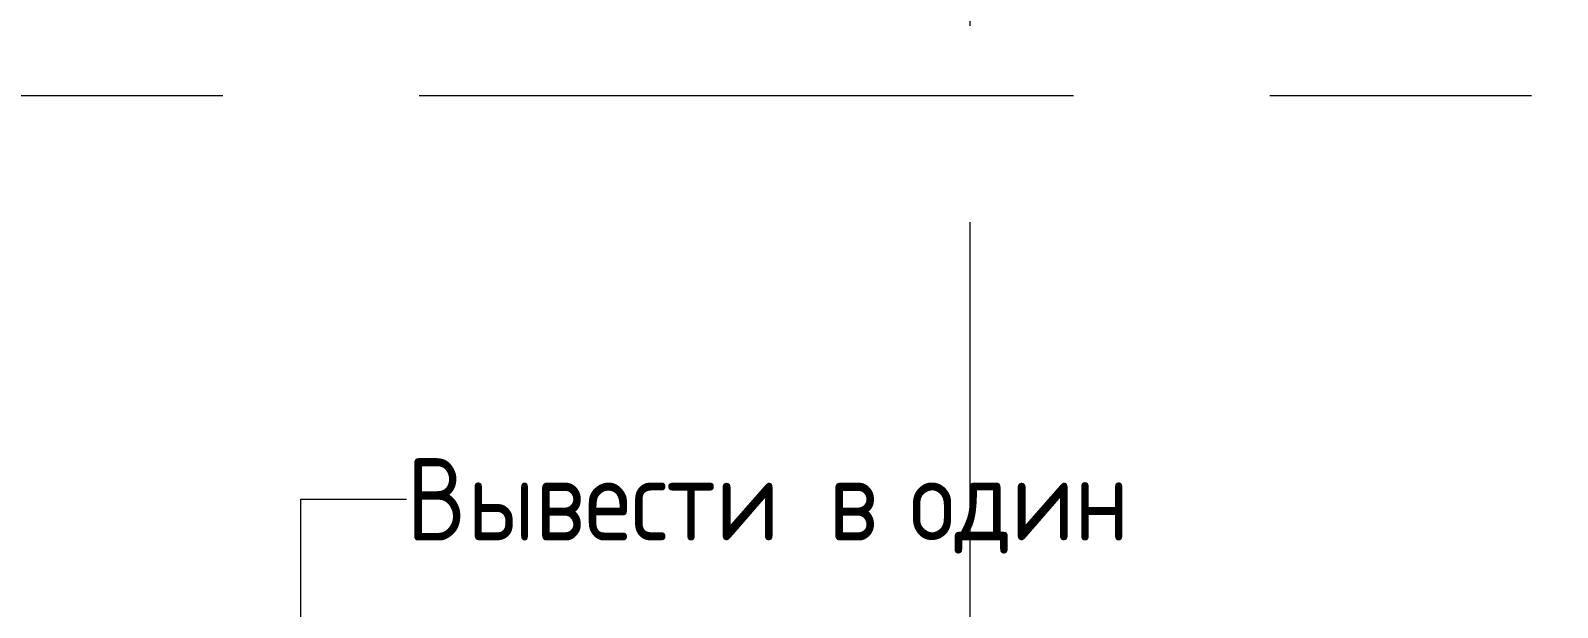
# Model space of a CAD drawing. Header units: millimetres. Extents: x 81037 to 284518, y -8553 to 29000.
# Drawn here: x 113680 to 117385, y 2357 to 3758 of the extents above; entities that cross this region are included whole.
import ezdxf

# ---------------------------------------------------------------- set-up
doc = ezdxf.new("R2010")
doc.units = ezdxf.units.MM
doc.linetypes.add('Осевая', pattern=[3175, 635, -476.25, 1587.5, -476.25])
doc.layers.add('G-ANNO-TEXT-1', color=7, linetype='Continuous', lineweight=9, true_color=0x3c3c3c)
doc.layers.add('Оси-2', color=7, linetype='Осевая', lineweight=9)
doc.styles.add('GOST Common_1', font='GOST_Common.ttf', dxfattribs={"width": 0.9, "height": 200})

msp = doc.modelspace()

# ---------------------------------------------------------------- linework, layer by layer
at = {"layer": 'G-ANNO-TEXT-1'}
for p, q in [((114336, 2619.4), (114592.2, 2619.4)), ((114336, 503.8), (114336, 2619.4))]:
    msp.add_line(p, q, dxfattribs=at)
at = {"layer": 'Оси-2'}
for p, q in [((115960, 593.7), (115960, 19415.1)), ((84936.7, 3600), (122760, 3600))]:
    msp.add_line(p, q, dxfattribs=at)

# ---------------------------------------------------------------- texts
at = {"layer": 'G-ANNO-TEXT-1', "char_height": 200, "attachment_point": 1, "style": 'GOST Common_1'}
for s, insert, width in [('\\fGOST Common|b0|i0|c204|p34|;\\W.9;В', (114592.2, 2719.4), 180.38), ('\\fGOST Common|b0|i0|c204|p34|;\\W.9; ', (115747.1, 2719.4), 79.367), ('\\fGOST Common|b0|i0|c204|p34|;\\W.9; ', (116336.5, 2719.4), 79.367), ('ывести ', (114741.1, 2719.4), 1060.633), ('\\fGOST Common|b0|i0|c204|p34|;\\W.9;в', (115616.2, 2719.4), 158.734), ('один', (115812.6, 2719.4), 634.937)]:
    msp.add_mtext(s, dxfattribs=dict(at, insert=insert, width=width))

doc.saveas('drawing.dxf')
